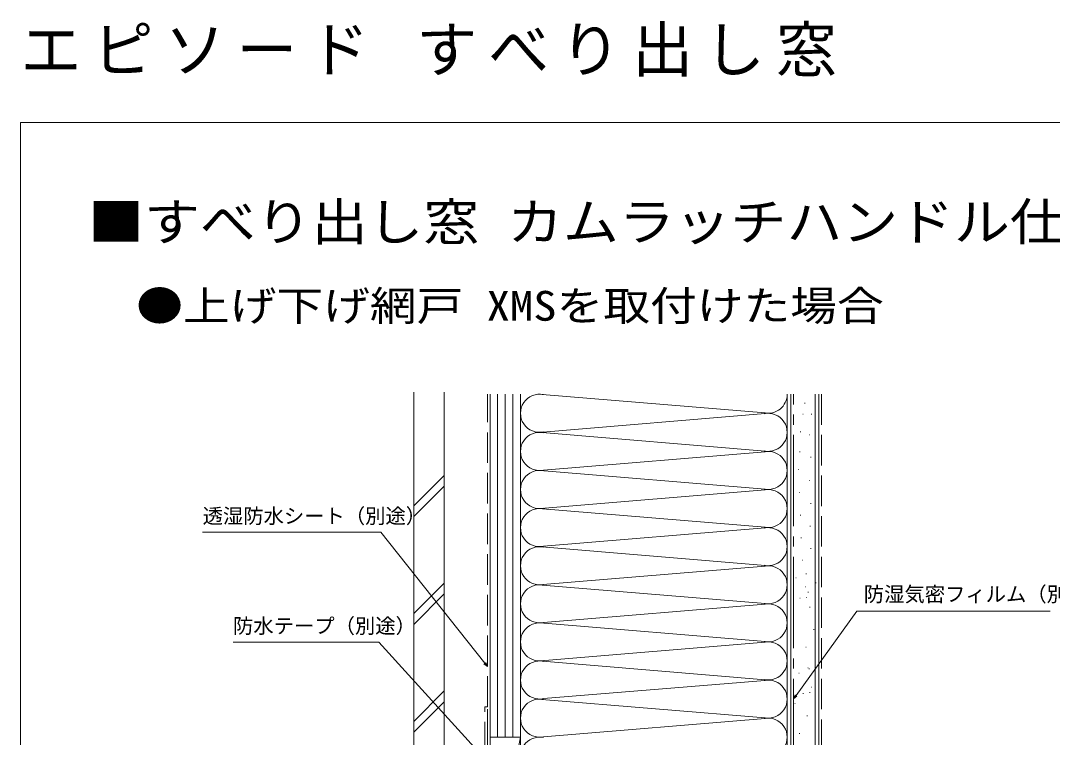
# Model space of a CAD drawing. Units: millimetres, scale not verified. Extents: x -1189 to -189, y -840 to 760.
# Drawn here: x -1188 to -781.8, y 477.9 to 760.1 of the extents above; entities that cross this region are included whole.
import ezdxf
from ezdxf.enums import TextEntityAlignment as Align

# ---------------------------------------------------------------- set-up
doc = ezdxf.new("R2010")
doc.units = ezdxf.units.MM
doc.header["$LTSCALE"] = 4
doc.linetypes.add('CHAIN2', pattern=[12, 9, -1, 1, -1])
doc.linetypes.add('DASHED3', pattern=[4, 3, -1])
doc.layers.add('0-1_USER1', color=7, linetype='Continuous')
for name, color, linetype, lineweight in [('0-2_YKK_ZWAK', 7, 'Continuous', 9), ('0-5_YSS_K', 3, 'Continuous', 9), ('0-7_YKK_D', 6, 'Continuous', 9)]:
    doc.layers.add(name, color=color, linetype=linetype, lineweight=lineweight)
doc.styles.add('ＭＳ ゴシック', font='')
doc.styles.get('ＭＳ ゴシック').set_extended_font_data('MS Gothic')

msp = doc.modelspace()

# ---------------------------------------------------------------- linework, layer by layer
at = {"layer": '0-2_YKK_ZWAK'}
for p, q in [((-1188, -840), (-1188, 720)), ((-1188, 720), (-198, 720))]:
    msp.add_line(p, q, dxfattribs=at)
at = {"layer": '0-5_YSS_K'}
for p, q in [((-1033.175, 613.771), (-1033.175, 423.004)), ((-1021.175, 613.771), (-1021.175, 423.004)), ((-1003.174, 613.001), (-1003.174, 478.001)), ((-1000.174, 613.001), (-1000.174, 478.001)), ((-997.174, 613.001), (-997.174, 478.001)), ((-994.174, 613.001), (-994.174, 478.001)), ((-991.175, 463.001), (-991.175, 613.001)), ((-991.174, 478.001), (-991.174, 613.001)), ((-984.264, 613.018), (-893.294, 605.501)), ((-886.175, 463.001), (-886.175, 613.001)), ((-886.174, 613.001), (-886.174, 403.001)), ((-884.674, 403.001), (-884.674, 613.001)), ((-879.349, 609.528), (-879.149, 609.528)), ((-875.174, 403.001), (-875.174, 613.001)), ((-873.674, 613.001), (-873.674, 403.001)), ((-983.981, 598.007), (-893.294, 605.501)), ((-880.068, 605.212), (-879.868, 605.212)), ((-876.711, 605.212), (-876.511, 605.212)), ((-984.264, 598.018), (-893.294, 590.501)), ((-881.028, 598.257), (-880.828, 598.257)), ((-877.43, 597.058), (-877.23, 597.058)), ((-982.144, 583.159), (-893.294, 590.501)), ((-881.267, 590.343), (-881.067, 590.343)), ((-876.951, 588.185), (-876.751, 588.185)), ((-1033.175, 569.068), (-1021.175, 581.068)), ((-893.294, 575.501), (-984.993, 583.078)), ((-881.747, 583.388), (-881.547, 583.388)), ((-877.43, 579.072), (-877.23, 579.072)), ((-1033.175, 564.826), (-1021.175, 576.826)), ((-983.143, 568.076), (-893.294, 575.501)), ((-881.507, 574.275), (-881.307, 574.275)), ((-876.951, 569.959), (-876.751, 569.959)), ((-881.028, 565.402), (-880.828, 565.402)), ((-877.19, 561.085), (-876.991, 561.085)), ((-982.73, 552.891), (-893.294, 545.501)), ((-880.788, 556.529), (-880.588, 556.529)), ((-876.951, 552.212), (-876.751, 552.212)), ((-983.981, 538.007), (-893.294, 545.501)), ((-880.308, 547.655), (-880.108, 547.655)), ((-882.82, 540.685), (-882.62, 540.685)), ((-878.819, 542.286), (-878.619, 542.286)), ((-1033.175, 526.642), (-1021.175, 538.642)), ((-984.264, 538.018), (-893.294, 530.501)), ((-878.982, 537.177), (-878.782, 537.177)), ((-874.98, 538.778), (-874.78, 538.778)), ((-1033.175, 522.399), (-1021.175, 534.399)), ((-881.22, 532.682), (-881.02, 532.682)), ((-878.576, 532.982), (-878.376, 532.982)), ((-878.018, 535.083), (-877.818, 535.083)), ((-982.144, 523.159), (-893.294, 530.501)), ((-877.381, 529.174), (-877.181, 529.174)), ((-893.294, 515.501), (-984.993, 523.078)), ((-875.781, 520.371), (-875.581, 520.371)), ((-983.143, 508.076), (-893.294, 515.501)), ((-878.84, 513.439), (-878.64, 513.439)), ((-893.294, 500.501), (-984.068, 508.002)), ((-878.094, 505.234), (-877.894, 505.234)), ((-877.591, 504.84), (-877.391, 504.84)), ((-982.11, 493.161), (-893.294, 500.501)), ((-881.593, 503.239), (-881.392, 503.239)), ((-1033.175, 484.215), (-1021.175, 496.216)), ((-876.791, 497.637), (-876.591, 497.637)), ((-1033.175, 479.973), (-1021.175, 491.973)), ((-982.73, 492.891), (-893.294, 485.501)), ((-879.992, 495.236), (-879.792, 495.236)), ((-877.348, 495.536), (-877.148, 495.536)), ((-1004.174, 439.001), (-1004.174, 489.001)), ((-883.193, 491.235), (-882.993, 491.235)), ((-893.294, 485.501), (-982.144, 478.159)), ((-878.391, 486.433), (-878.191, 486.433)), ((-881.451, 479.502), (-881.251, 479.502)), ((-1003.174, 478.001), (-991.174, 478.001)), ((-991.174, 418.001), (-991.174, 478.001))]:
    msp.add_line(p, q, dxfattribs=at)
at = {"layer": '0-5_YSS_K', "linetype": 'DASHED3'}
for p, q in [((-1004.174, 490.001), (-1004.174, 613.001)), ((-872.674, 613.001), (-872.674, 413.001)), ((-1005.174, 490.001), (-1004.174, 490.001)), ((-1005.174, 440.001), (-1005.174, 490.001))]:
    msp.add_line(p, q, dxfattribs=at)
at = {"layer": '0-5_YSS_K', "linetype": 'CHAIN2'}
msp.add_line((-883.675, 417.001), (-883.675, 613.001), dxfattribs=at)
at = {"layer": '0-5_YSS_K'}
for points in [[(-982.11, 553.161), (-893.294, 560.501), (-984.068, 568.002)], [(-1003.174, 478.001), (-1003.174, 418.001), (-991.174, 478.001)]]:
    msp.add_lwpolyline(points, dxfattribs=at)
for centre, start, end in [((-983.675, 605.501), 78.21667, 281.78355), ((-893.675, 613.001), 258.21646, 359.99994), ((-893.675, 598.001), 258.21646, 101.78352), ((-983.675, 590.501), 78.21667, 281.78355), ((-893.675, 583.001), 258.21646, 101.78363), ((-983.675, 575.501), 78.21643, 281.78378), ((-893.675, 568.001), 258.21646, 101.78352), ((-983.675, 560.501), 78.21667, 281.78378), ((-893.675, 553.001), 258.21646, 101.78352), ((-983.675, 545.501), 78.21667, 281.78378), ((-893.675, 538.001), 258.21646, 101.78352), ((-983.675, 530.501), 78.21667, 281.78355), ((-893.675, 523.001), 258.21646, 101.78363), ((-983.675, 515.501), 78.21643, 281.78378), ((-893.675, 508.001), 258.21646, 101.78352), ((-983.675, 500.501), 78.21667, 281.78378), ((-893.675, 493.001), 258.21646, 101.78352), ((-983.675, 485.501), 78.21667, 281.78378), ((-893.675, 478.001), 258.21646, 101.78352), ((-983.675, 470.501), 78.21667, 281.78378)]:
    msp.add_arc(centre, 7.5, start, end, dxfattribs=at)
at = {"layer": '0-7_YKK_D'}
for p, q in [((-1046.157, 558.656), (-1116.349, 558.656)), ((-1005.232, 507.109), (-1046.157, 558.656)), ((-882.679, 494.418), (-858.705, 527.567)), ((-858.705, 527.567), (-782.591, 527.567)), ((-1046.973, 515.392), (-1104.374, 515.392)), ((-1005.319, 469.661), (-1046.973, 515.392)), ((-1004.175, 505.778), (-1005.588, 506.826)), ((-1004.175, 505.778), (-1005.232, 507.109)), ((-1004.875, 507.393), (-1004.175, 505.778)), ((-883.675, 493.041), (-883.048, 494.685)), ((-883.675, 493.041), (-882.679, 494.418)), ((-882.31, 494.151), (-883.675, 493.041))]:
    msp.add_line(p, q, dxfattribs=at)

# ---------------------------------------------------------------- texts
at = {"layer": '0-1_USER1', "color": 3, "style": 'ＭＳ ゴシック', "width": 1.1}
msp.add_text('■すべり出し窓 カムラッチハンドル仕様', height=14.66, dxfattribs=at).set_placement((-1161.397, 669.118), align=Align.BOTTOM_LEFT)
at = {"layer": '0-1_USER1', "style": 'ＭＳ ゴシック', "width": 1.15}
msp.add_text('●上げ下げ網戸 XMSを取付けた場合', height=11.73, dxfattribs=at).set_placement((-1142.48, 638.427), align=Align.BOTTOM_LEFT)
at = {"layer": '0-1_USER1', "color": 3, "insert": (-1188, 738), "char_height": 17.6, "attachment_point": 7, "style": 'ＭＳ ゴシック'}
msp.add_mtext('\\T1.18;エピソード\\~すべり出し窓', dxfattribs=at)
at = {"layer": '0-7_YKK_D', "color": 4, "style": 'ＭＳ ゴシック'}
for s, p in [('透湿防水シート（別途）', (-1116.349, 560.387)), ('防湿気密フィルム（別途）', (-856.005, 529.603)), ('防水テープ（別途）', (-1104.374, 517.123))]:
    msp.add_text(s, height=5.865, dxfattribs=at).set_placement(p, align=Align.BOTTOM_LEFT)

doc.saveas('drawing.dxf')
